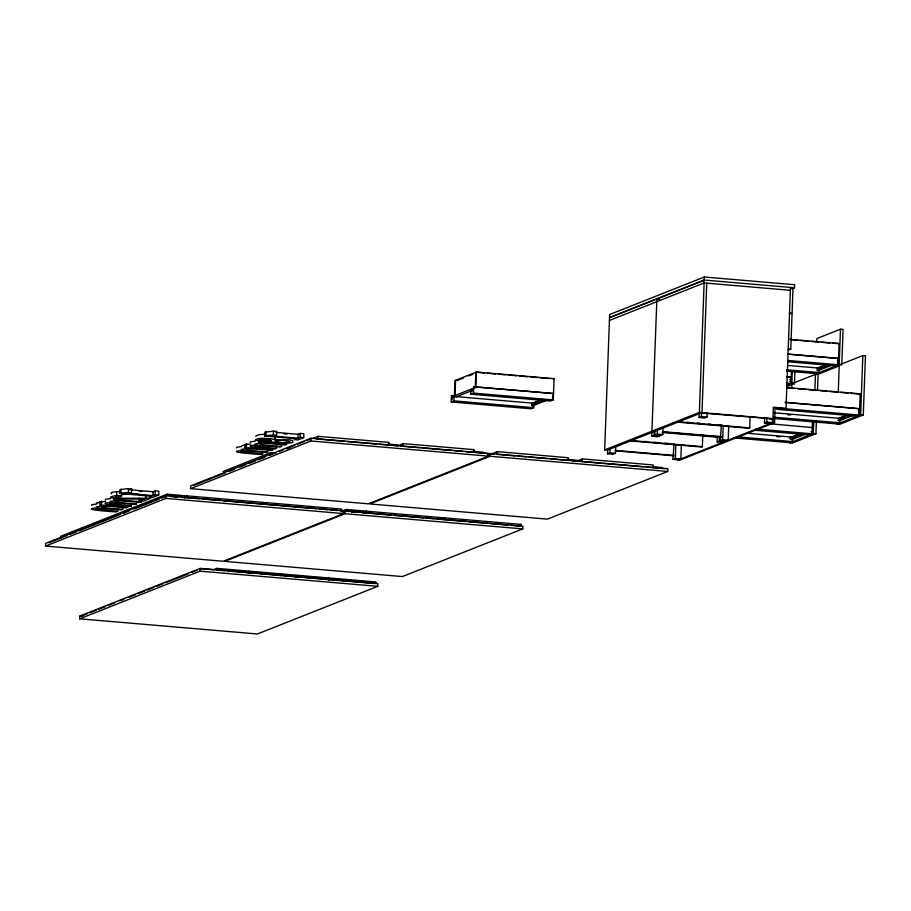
<?xml version="1.0" encoding="UTF-8"?>
<svg xmlns="http://www.w3.org/2000/svg" width="911" height="911" viewBox="0 0 911 911"><rect width="100%" height="100%" fill="white"/><g stroke="black" fill="none" stroke-linecap="round" stroke-linejoin="round"><path stroke-width="1.37" d="M264.247 503.088C268.87 502.382 262.379 504.341 265.044 502.542L341.807 509.101L341.739 510.923M520.887 526.228L520.955 524.394L444.192 517.847L443.406 518.496L445.16 518.234M45.55 546.076L45.652 543.343L165.996 495.675L343.686 510.855L343.584 513.588L223.241 561.256L45.55 546.076L165.893 498.408L343.584 513.588M60.969 537.968L60.741 536.26L81.603 528.004L81.238 529.94M82.32 529.519L82.092 527.811L102.954 519.543L105.608 519.771M79.701 618.82L79.804 616.075L200.147 568.407L377.837 583.587L377.735 586.331L257.392 633.988L79.701 618.82L200.044 571.151L377.735 586.331M117.735 508.737L117.644 511.322L116.13 511.914C117.417 512.028 74.258 509.351 98.935 507.86L96.224 506.869L102.818 505.89L99.891 505.639L100.028 501.779L105.699 501.54M99.891 505.639L101.394 505.047L101.531 501.187M102.59 521.491L102.954 519.543M103.672 521.058L103.444 519.35L124.306 511.082L123.953 513.03M131.491 503.293L131.4 505.867L129.897 506.459C131.184 506.584 88.014 503.908 112.691 502.416L109.992 501.414L116.574 500.446L113.647 500.196L113.738 497.611M139.406 498.215L139.315 500.788L145.168 498.465C146.011 499.365 93.81 499.627 116.665 495.436L116.813 491.576L119.318 491.781M158.708 495.049L152.9 497.349L149.313 497.042L151.42 496.21L119.717 493.5L119.865 489.64L128.474 488.592L131.685 488.865L131.537 492.726L129.385 493.58L152.957 495.595L155.121 494.741L158.708 495.049L158.856 491.188L155.257 490.881L153.105 491.735L130.911 489.845M119.717 493.5L120.958 493.01L121.095 489.15M139.315 500.788L143.346 501.13L150.702 498.226L122.404 498.26L115.242 497.11L121.596 495.903L121.778 493.284M117.644 511.322L95.917 508.953L101.611 508.213L121.209 509.909L122.712 509.306L122.803 506.732M125.035 512.597L124.807 510.889L145.669 502.621L145.304 504.569M120.958 493.01L128.326 492.452L128.474 488.592M131.4 505.867L109.673 503.51L115.367 502.77L134.965 504.455L136.468 503.863L136.559 501.278M145.76 497.805L145.862 495.22M146.386 504.136L146.159 502.428L167.02 494.172L181.585 495.413C180.173 497.292 185.798 497.77 185.229 495.721L180.731 496.597M152.957 495.595L153.105 491.735M155.121 494.741L155.257 490.881M165.893 498.408L165.996 495.675M166.656 496.108L166.986 495.083L181.551 496.324M166.986 495.083L167.02 494.172M183.009 496.586L183.339 495.561M184.375 497.861L184.899 496.757M186.766 497.679L186.835 495.857L263.586 502.416L263.518 504.238L255.148 503.521M190.547 488.638L190.65 485.905L310.993 438.237L488.683 453.416L488.592 456.149L368.249 503.817L190.547 488.638L310.89 440.981L488.592 456.149M200.044 571.151L200.147 568.407M216.362 570.104L216.864 568.532M216.476 570.104L216.533 568.578M216.75 570.013L216.898 568.384L231.462 569.637L231.428 570.548L216.864 569.307L216.898 568.384M217.125 570.092L217.16 569.181L231.724 570.434L231.69 571.345M232.612 571.47L232.76 569.944M232.749 569.842L232.772 571.379L232.92 569.762L247.485 571.003L247.45 571.914L232.886 570.673L247.746 571.801L247.712 572.712M233.148 571.47L233.182 570.548M262.732 451.309L262.641 453.883L261.138 454.475C262.425 454.6 219.266 451.924 243.932 450.433L241.233 449.43L247.826 448.463L244.888 448.212L245.036 444.34L250.707 444.101M244.888 448.212L246.391 447.608L246.539 443.748M248.407 572.837L248.737 571.208L248.714 572.734M248.521 572.837L248.578 571.322M248.908 572.04L248.942 571.129L263.507 572.37L263.473 573.281L248.908 572.04L263.769 573.167L263.734 574.078M249.17 572.837L249.204 571.926M276.488 445.855L276.397 448.428L274.894 449.032C276.181 449.146 233.022 446.47 257.699 444.978L254.989 443.987L261.582 443.008L258.656 442.757L258.747 440.184M303.705 437.622L297.897 439.922L294.31 439.614L296.428 438.772L264.725 436.062L264.862 432.201L273.471 431.154L276.682 431.427L276.545 435.299L274.382 436.153L297.954 438.168L300.118 437.314L303.705 437.622L303.853 433.75L300.266 433.442L298.102 434.296L275.908 432.406M264.725 436.062L265.955 435.572L266.103 431.712M265.044 502.542L264.976 504.364L316.618 508.771M262.641 453.883L240.914 451.526L246.608 450.786L266.206 452.471L267.709 451.879L267.811 449.294M264.759 572.575L264.418 574.203L264.964 572.495L279.529 573.736L279.495 574.647L264.93 573.406L279.791 574.534L279.757 575.445M264.748 574.203L264.964 572.495M265.192 574.203L265.226 573.292M270.362 455.454L270.465 452.71L276.124 453.2M265.955 435.572L273.334 435.025L273.471 431.154M275.042 439.854L271.341 438.76L263.199 438.293A10.681 1.56 2.1 0 0 258.212 438.635C247.53 442.063 280.611 441.493 282.843 443.156C284.915 442.962 295.005 443.794 292.738 440.89C288.605 437.701 273.915 443.053 275.133 437.28M275.19 439.876L275.281 437.291M276.397 448.428L254.67 446.071L260.364 445.331L279.962 447.016L281.476 446.424L281.567 443.851M280.679 575.57L280.987 573.862L295.551 575.103L295.517 576.025L280.952 574.773L295.813 575.9L295.779 576.811M280.44 575.581L280.782 573.941M280.987 573.862L280.759 575.467M281.214 575.57L281.248 574.659M281.476 446.424C247.746 444.659 257.471 441.801 285.041 445.012L286.544 444.42L286.635 441.835M297.954 438.168L298.102 434.296M300.118 437.314L300.266 433.442M297.009 575.228L296.462 576.948L297.009 575.228L311.573 576.481L311.539 577.392L296.975 576.139L311.835 577.267L311.801 578.189M296.587 576.948L296.747 575.422L296.906 576.879M297.237 576.936L297.271 576.025M310.89 440.981L310.993 438.237M312.724 578.314L313.031 576.595L327.596 577.847L327.561 578.758L312.997 577.517L327.858 578.644L327.823 579.555M313.031 576.595L312.883 578.223L312.826 576.686M318.076 439.079L318.178 436.346L389.111 442.404L389.008 445.137M313.259 578.314L313.293 577.392M328.689 578.166L328.507 579.681L329.053 577.973L343.618 579.214L343.584 580.125L329.019 578.884L343.88 580.011L343.846 580.922M328.507 579.681L328.848 578.052M329.053 577.973L328.825 579.578M329.281 579.681L329.315 578.77M345.041 513.713L345.144 510.98L522.834 526.148L522.743 528.892L402.4 576.561L224.698 561.381L345.041 513.713L522.743 528.892M345.816 511.413L346.146 510.376L360.71 511.629L360.745 510.718L346.169 509.465L340.953 511.538M346.146 510.376L346.169 509.465M344.529 581.047L345.075 579.339L359.64 580.58L359.606 581.491L345.041 580.25L345.075 579.339M344.654 581.047L344.813 579.533M344.859 581.047L344.87 579.419M345.303 581.047L345.337 580.136L359.902 581.377L359.868 582.288M362.157 511.891L362.487 510.866L364.377 511.025L364.047 512.05L345.85 510.502M360.779 582.414L361.052 580.865M360.551 582.414L361.098 580.706L375.662 581.947L375.628 582.858L362.384 581.73M361.098 580.706L360.87 582.311M361.325 582.414L361.36 581.503L375.924 582.744L375.89 583.655M364.047 512.05L363.808 513.052M365.915 512.984L365.983 511.162L442.746 517.721L442.678 519.543M403.129 446.344L403.231 443.611L474.164 449.67L474.062 452.403M444.135 519.669L444.192 517.847M451.127 401.956L451.651 395.442L451.514 399.405L452.255 399.109L452.323 397.128L454.042 396.444L532.559 403.152L532.48 405.133L533.789 405.247L533.698 407.672L530.942 408.766L451.127 401.956L453.883 400.863L533.698 407.672M453.883 400.863L454.042 396.444M454.384 396.854L454.976 380.547L476.43 372.052L554.059 378.68L553.284 399.918L550.517 401.011L470.702 394.201L470.862 389.783L472.593 389.099L472.524 391.081L473.264 390.785L473.697 386.708L553.524 393.529L473.401 386.833M455.01 395.533L455.568 380.32M470.702 394.201L473.469 393.108L473.697 386.708M475.884 386.993L476.43 372.052M490.05 456.274L490.141 453.541L667.843 468.721L667.74 471.454L547.397 519.122L369.707 503.942L490.05 456.274L667.74 471.454M497.224 454.384L497.326 451.64L568.259 457.709L568.157 460.442M552.772 397.936L552.875 395.215M582.288 461.649L582.391 458.905L653.324 464.974L653.221 467.707M706.742 283.162L701.994 412.626L607.295 450.125L604.676 449.909L609.641 314.511L704.34 277.012L794.643 284.722L794.529 287.762L791.898 288.81M615.711 446.401L615.46 453.314L613.092 454.247L607.557 453.78L607.694 449.977M607.557 453.78L609.926 452.835L610.074 448.69M651.741 436.278L654.109 435.333L659.644 435.811L657.275 436.745L651.741 436.278L656.877 298.956L659.701 299.195M654.109 435.333L654.257 431.529M663.06 427.646L662.809 434.558L660.441 435.492L654.907 435.025L655.043 431.222M654.907 435.025L657.275 434.08L657.423 429.935M678.49 459.839L672.956 459.36L674.003 443.953M672.956 459.36L675.324 458.427L675.825 444.591M681.36 445.069L680.859 458.893L675.324 458.427M699.09 417.523L701.459 416.578L701.595 412.774L707.13 413.252L706.993 417.056L704.624 417.99L699.09 417.523L699.249 413.366M604.676 449.909L699.375 412.398L704.34 277.012M630.526 440.924L701.459 446.994L702.347 446.641L702.768 435.23M722.674 442.336L717.139 441.858L717.344 436.323M717.139 441.858L719.508 440.924L719.155 437.314M725.839 441.083L720.305 440.605L721.353 425.198M720.305 440.605L722.662 439.671L723.175 425.847M728.709 426.314L728.208 440.15L722.662 439.671M677.875 422.18L748.808 428.238L749.696 427.885L750.117 416.475M770.023 423.581L764.488 423.103L764.693 417.568M766.857 422.169L766.994 418.365L772.528 418.832L772.391 422.636L766.857 422.169L764.488 423.103M775.09 407.422L774.532 422.636L679.845 460.146L678.091 459.987L772.79 422.488L773.348 407.274L786.022 408.356L790.452 287.569M788.152 350.154L790.771 349.118L792.069 313.669L789.45 313.452M790.475 381.538L790.623 377.461M787.024 376.778L791.226 377.131L790.782 381.208L790.042 381.504M788.22 384.613L790.987 383.52L791.42 371.79M786.58 385.478L791.818 383.406L792.285 370.64M791.75 387.892L791.91 383.668L815.482 374.33L818.101 374.558L817.531 390.056M794.904 370.868L794.438 383.633L791.818 383.406M733.685 437.872L789.689 442.655L792.456 441.562L792.547 439.125L791.238 439.011L791.306 437.029L746.451 433.203M754.661 430.231L809.275 434.9L812.031 433.807L812.521 420.711M816.393 421.053L815.937 433.727L792.354 443.065L789.735 442.848L813.307 433.511L813.774 420.825M814.912 389.828L815.482 374.33M816.791 341.374L816.894 338.539L840.466 329.201L843.085 329.429L841.787 364.878L839.168 364.651L815.596 373.988L818.215 374.216L839.168 365.915M786.58 371.107L815.994 373.624L818.75 372.519L818.841 370.094L817.531 369.98L817.6 367.998L788.163 365.482M837.824 362.783L838.029 357.351M788.163 354.072L838.564 358.376L838.131 362.453L837.391 362.749M787.958 361.792L835.569 365.858L838.336 364.764L839.111 343.538L789.712 339.313M838.268 391.684L839.259 364.912L862.831 355.575L865.45 355.802L863.275 414.972L839.703 424.31L837.084 424.093L860.656 414.756L863.275 414.972M839.168 364.651L840.466 329.201M774.031 418.513L837.038 423.9L839.805 422.806L839.896 420.37L838.587 420.256L838.655 418.286L774.168 412.774M858.868 413.059L858.971 410.349M785.396 402.32L859.62 408.663L859.175 412.729L858.435 413.025M779.565 408.23L776.798 409.324L856.625 416.145L859.38 415.052L860.166 393.814L786.762 387.539M860.656 414.756L862.831 355.575M365.197 511.47L365.983 511.162M455.215 395.442L454.714 395.647M445.137 518.473L443.406 518.268M474.813 387.574L475.576 387.38M445.058 518.758L443.429 518.587M129.521 489.719L131.685 488.865M121.596 495.903L116.665 495.436M113.647 500.196L115.15 499.592L141.547 501.847L140.043 502.451C112.474 499.239 102.749 502.098 136.468 503.863M258.656 442.757L260.159 442.165L286.544 444.42M609.527 317.563L704.226 280.053L794.529 287.762M609.527 317.711L704.226 280.201M223.115 471.465L270.465 452.71M477.011 372.246L475.838 372.292L475.28 387.494L476.157 387.574M457.015 380.582L463.54 377.997M468.755 375.936L472.672 374.387M477.888 372.314L484.584 373.032M609.425 320.444L704.123 282.945L790.349 290.302M48.909 542.751L67.3 535.463M69.84 534.461L76.456 531.842M79.075 530.794L94.812 524.565M94.995 524.497L120.15 514.533M123.668 513.132L128.918 511.06M134.168 508.976L142.765 505.571M143.346 505.343L159.083 499.114M161.714 498.066L165.643 496.506M193.918 485.312L225.393 472.843M229.321 471.283L234.571 469.211M239.821 467.127L246.38 464.53M248.999 463.494L255.558 460.898M258.177 459.861L264.737 457.265M269.986 455.181L273.915 453.621M279.165 451.549L283.105 449.988M288.343 447.905L294.902 445.308M297.533 444.272L304.092 441.676M306.711 440.639L310.64 439.079M286.692 448.816L290.632 447.255M312.928 438.419L318.178 436.346M186.835 495.857L186.083 496.677L187.495 496.643M455.489 395.34L474.802 387.687M455.955 396.957L471.602 390.762M552.897 378.725L554.059 378.68M397.993 445.684L403.231 443.611M531.842 403.436L542.273 399.303M531.409 404.029L539.301 400.897M531.762 405.418L544.801 400.248M532.07 405.93L533.789 405.247M552.339 397.891L553.079 397.606M532.707 405.885L547.147 400.168M552.567 398.016L553.364 397.697M342.502 512.028L345.144 510.98M487.499 454.589L490.141 453.541M81.751 616.007L87.001 613.923M89.62 612.887L96.179 610.29M98.798 609.254L105.357 606.658M107.988 605.61L114.535 603.014M119.785 600.941L123.725 599.381M128.963 597.297L135.523 594.701M138.153 593.665L144.712 591.068M147.331 590.032L153.891 587.436M156.51 586.388L163.069 583.792M165.688 582.755L187.985 573.919M191.925 572.37L197.175 570.286M490.767 454.247L497.326 451.64M213.846 569.603L216.419 568.578M359.879 511.891L362.487 510.866M839.111 343.538L832.574 343.265M577.141 460.989L582.391 458.905M837.961 358.98L837.391 358.786M816.882 368.283L826.015 364.673M817.759 368.363L824.353 365.744M790.554 379.557L789.974 379.363M837.892 360.802L837.323 360.608M816.814 370.265L829.853 365.095M790.27 381.618L791.067 381.299M818.044 370.618L832.198 365.015M837.619 362.863L838.416 362.544M786.58 386.742L791.818 384.67M785.134 408.709L786.022 408.356M766.994 418.365L705.285 413.332M518.348 525.431L520.955 524.394M858.697 393.973L850.828 393.301M859.574 394.042L860.166 393.814M811.974 427.532L770.262 423.82M789.279 437.838L799.71 433.704M837.938 418.57L847.059 414.949M790.156 437.906L799.323 434.285M838.815 418.639L845.408 416.031M858.948 411.089L858.367 410.895M790.52 439.296L803.559 434.137M837.858 420.54L852.206 414.858M811.086 431.78L811.826 431.484M791.739 439.649L805.893 434.046M811.314 431.894L812.122 431.586M839.088 420.905L854.529 414.778M858.663 413.138L859.46 412.831M256.515 439.557L255.274 440.446M111.518 496.996L110.265 497.884M116.813 491.576C115.97 491.872 109.172 492.099 111.632 493.853M245.822 444.693L241.517 445.9M100.825 502.132L96.372 503.009L97.375 503.669M255.194 441.209L250.536 441.812L250.274 442.507M241.426 446.663L236.78 447.255L236.518 447.95M110.185 498.647L105.539 499.239L105.277 499.934M96.429 504.102L91.783 504.694L91.521 505.389M138.757 494.217L122.552 494.4M265.226 434.433L263.336 434.422A10.681 1.56 2.1 0 0 258.348 434.775L255.604 436.221M790.384 287.887L793.003 288.115L792.08 313.373L789.461 313.145M790.611 339.678L797.603 340.27M800.405 340.509L808.797 341.226M811.599 341.466L818.59 342.069M821.392 342.308L829.784 343.026M788.152 348.89L790.771 349.118M787.867 354.185L838.268 358.501M787.924 360.46L838.336 364.764M786.546 369.775L818.75 372.519M786.728 376.892L790.93 377.256M786.785 383.167L790.987 383.52M791.91 383.668L794.529 383.895M787.878 387.927L794.882 388.519M797.672 388.758L806.064 389.475M808.866 389.714L815.857 390.318M820.059 390.671L827.051 391.263M829.841 391.502L838.234 392.22M841.035 392.459L848.027 393.062M487.374 373.271L495.766 373.988M498.568 374.227L505.559 374.831M508.361 375.07L516.753 375.776M519.555 376.015L527.947 376.733M530.737 376.972L537.741 377.575M540.53 377.814L548.923 378.532M785.1 402.434L859.324 408.777M775.272 407.866L859.38 415.052M787.856 414.778L790.668 415.017M773.986 417.181L839.805 422.806M473.469 393.108L553.284 399.918M699.375 412.398L772.927 418.684L769.26 418.798M772.79 422.488L774.532 422.636M701.459 416.578L706.993 417.056M451.355 395.568L454.452 395.681M531.705 403.915L532.571 403.983M687.304 422.294L690.105 422.533M697.109 423.125L699.91 423.376M708.314 424.093L711.115 424.332M718.119 424.925L722.321 425.289M678.763 421.827L749.696 427.885M813.307 433.511L815.937 433.727M756.028 429.013L812.031 433.807M776.958 436.642L779.793 436.881M736.441 436.779L792.456 441.562M662.491 431.62L720.908 436.608M652.025 431.154L654.645 431.381M662.992 432.087L721.41 437.075M662.103 432.44L720.521 437.428M657.275 434.08L662.809 434.558M725.441 441.243L727.183 441.391M719.508 440.924L725.042 441.391M632.963 440.446L635.764 440.685M644.168 441.402L646.958 441.641M653.961 442.245L656.763 442.484M665.167 443.201L667.968 443.441M631.414 440.582L702.347 446.641M615.141 450.376L673.559 455.363M615.642 450.843L674.06 455.83M609.926 452.835L615.46 453.314M284.164 433.852L286.919 434.08M388.223 444.101L398.084 444.944M473.287 451.378L483.137 452.209M567.371 459.406L577.232 460.249M652.435 466.671L662.297 467.514M273.334 435.025L276.545 435.299M316.185 438.92L344.495 441.334M347.193 441.573L376.79 444.101M379.272 444.306L388.075 445.058M390.887 445.297L397.936 445.9M400.76 446.139L419.823 447.768M421.895 447.95L451.81 450.501M454.316 450.717L462.936 451.457M465.601 451.685L472.672 452.289M475.462 452.528L486.736 453.484M491.109 453.86L493.933 454.099M496.746 454.338L515.307 455.933M517.892 456.149L526.433 456.878M529.166 457.106L547.488 458.677M550.073 458.893L568.635 460.488M571.448 460.727L601.055 463.255M603.15 463.426L643.485 466.876M646.161 467.104L664.483 468.664M246.391 447.608L272.788 449.863L271.284 450.467C243.715 447.255 233.99 450.114 267.709 451.879M139.155 491.28L141.911 491.519M365.482 511.356L366.939 511.481M264.258 502.974L266.001 503.043M443.406 518.393L445.115 518.587M183.305 496.472L185.195 496.632M186.083 496.677L187.541 496.802M362.453 511.777L364.343 511.936M166.69 495.197L178.613 496.21M128.326 492.452L131.537 492.726M169.776 496.233L178.226 496.95M181.05 497.201L199.372 498.761M202.117 499L220.519 500.572M223.047 500.788L252.939 503.339M319.18 508.998L327.778 509.727M330.465 509.955L337.548 510.559M346.112 511.299L348.924 511.538M351.748 511.777L358.797 512.381M361.61 512.62L391.218 515.148M393.825 515.375L423.626 517.915M425.927 518.108L434.296 518.826M436.312 518.997L466.466 521.57M468.732 521.764L487.396 523.358M489.879 523.574L508.327 525.146M511.025 525.385L519.498 526.102M169.457 496.347L176.461 496.95M180.663 497.304L184.865 497.668M351.418 511.891L358.41 512.494M100.028 501.779L101.986 501.95M101.394 505.047L127.779 507.302L126.276 507.894C98.718 504.683 88.993 507.541 122.712 509.306M201.103 568.726L213.789 569.808M216.613 570.058L225.074 570.776M227.716 571.003L257.118 573.509M258.895 573.668L299.89 577.164M302.532 577.392L310.48 578.075M312.462 578.246L374.569 583.541M79.804 616.075L82.616 616.314M289.755 441.584C285.803 442.769 278.584 443.737 275.407 440.355L284.312 440.457L289.755 441.584M259.601 439.432L259.157 439.808L261.07 440.469L271.364 440.844L270.294 439.694A5.318 0.774 2.1 0 0 266.832 439.091L259.601 439.432"/></g></svg>
